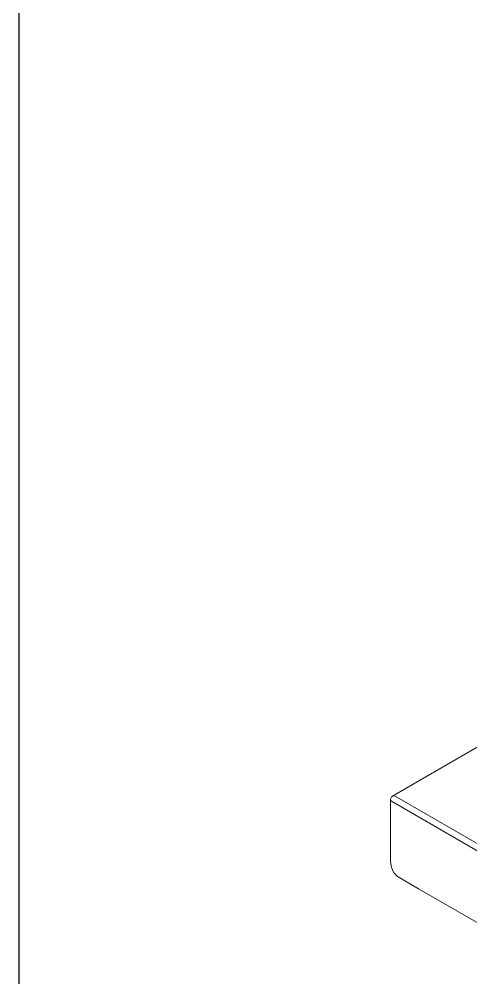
# Model space of a CAD drawing. Header units: inches. Extents: x 0 to 1256, y -61 to 0.
# Drawn here: x 633.03 to 642.87, y -45.9 to -25.04 of the extents above; entities that cross this region are included whole.
import ezdxf

# ---------------------------------------------------------------- set-up
doc = ezdxf.new("R2010")
doc.units = ezdxf.units.IN
doc.header["$LTSCALE"] = 2
doc.header["$MEASUREMENT"] = 0

msp = doc.modelspace()

# ---------------------------------------------------------------- linework, layer by layer
at = {"linetype": 'Continuous', "lineweight": 0, "extrusion": (8.89617e-17, 0.816497, 0.57735)}
for p, q in [((645.33564, -39.53905), (641.42157, -41.79884)), ((641.42157, -41.79884), (641.16276, -41.94868)), ((641.1185, -42.02534), (641.11813, -42.2116)), ((641.1185, -42.02534), (641.11854, -42.02294)), ((641.1185, -42.03514), (641.12145, -42.04478)), ((641.11959, -42.01508), (641.11854, -42.02294)), ((641.1227, -42.00079), (641.11959, -42.01508)), ((641.12145, -42.04478), (641.12725, -42.05399)), ((641.12863, -41.98737), (641.1227, -42.00079)), ((641.13574, -42.06248), (641.12725, -42.05399)), ((641.13217, -41.98009), (641.12863, -41.98737)), ((641.14079, -41.96788), (641.13217, -41.98009)), ((647.17117, -45.54825), (641.13574, -42.06248)), ((641.15169, -41.95755), (641.14079, -41.96788)), ((641.15169, -41.95755), (641.15746, -41.95213)), ((641.15746, -41.95213), (641.16276, -41.94868)), ((641.17124, -41.94378), (641.18107, -41.94151)), ((641.19195, -41.94192), (641.18107, -41.94151)), ((641.20354, -41.94504), (641.19195, -41.94192)), ((641.2155, -41.95073), (641.20354, -41.94504)), ((641.2155, -41.95073), (647.10232, -45.34949)), ((641.11813, -42.2116), (641.11813, -43.05942)), ((641.11813, -43.05942), (641.1185, -43.34694)), ((641.1185, -43.34694), (641.11896, -43.37151)), ((641.11896, -43.37151), (641.12266, -43.41891)), ((641.12266, -43.41891), (641.13004, -43.46362)), ((641.14103, -43.50533), (641.13004, -43.46362)), ((641.14103, -43.50533), (641.14428, -43.51715)), ((641.15901, -43.55609), (641.14428, -43.51715)), ((641.17722, -43.59138), (641.15901, -43.55609)), ((641.15901, -43.55609), (641.1652, -43.56729)), ((641.18358, -43.60293), (641.17722, -43.59138)), ((641.20535, -43.63462), (641.18358, -43.60293)), ((641.21431, -43.64475), (641.20535, -43.63462)), ((641.23944, -43.67241), (641.21431, -43.64475)), ((641.23944, -43.67241), (641.26761, -43.69568)), ((641.28312, -43.70683), (641.26761, -43.69568)), ((641.73037, -43.96503), (641.28312, -43.70683)), ((656.18891, -52.31265), (641.73006, -43.96483))]:
    msp.add_line(p, q, dxfattribs=at)
msp.add_lwpolyline([(633.0267, 0), (728.53295, 0), (728.53295, -60.67722), (633.0267, -60.67722)], close=True)

doc.saveas('drawing.dxf')
